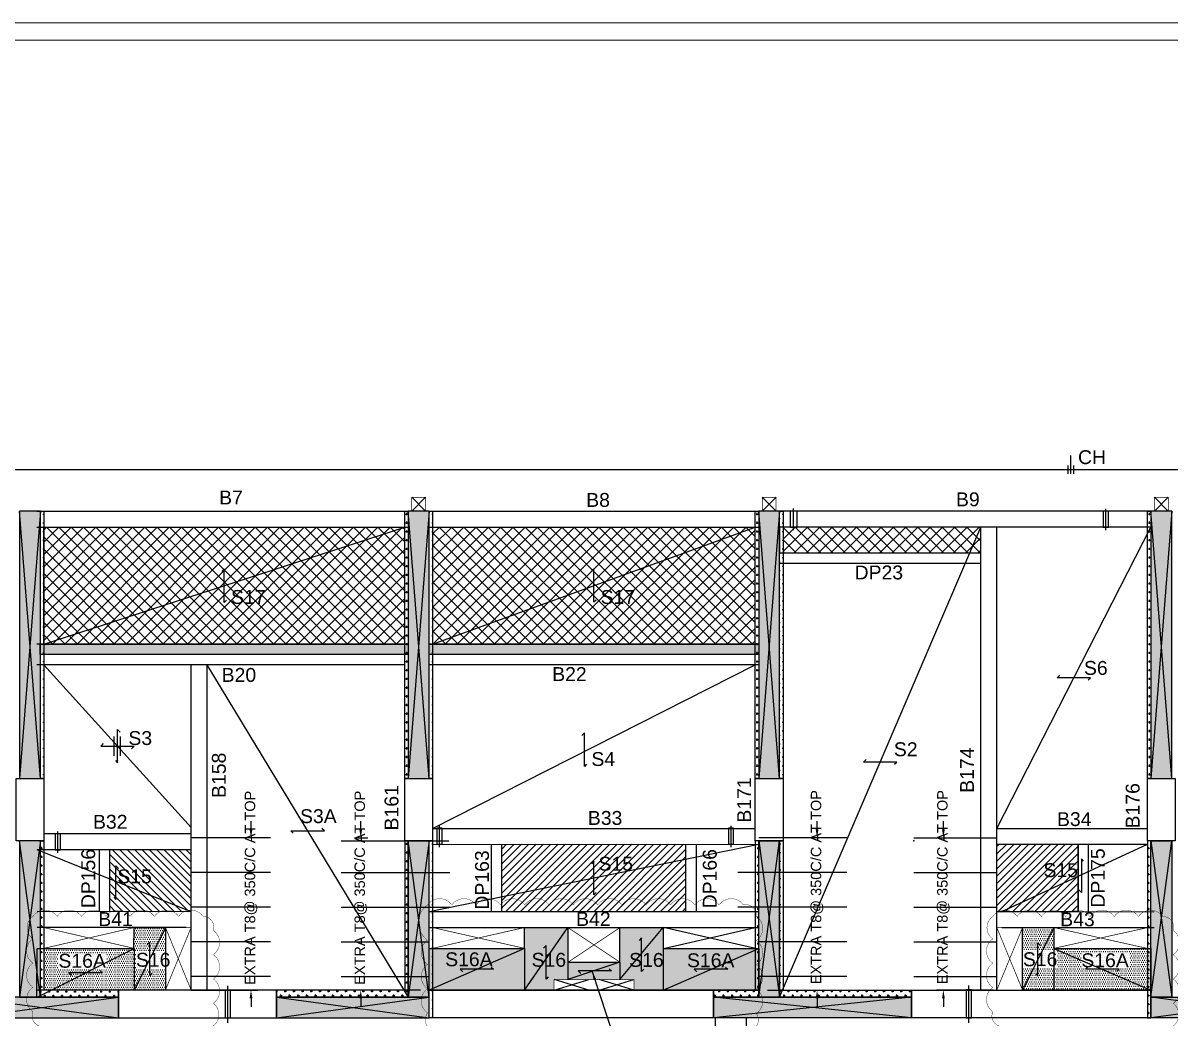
# Model space of a CAD drawing. Header units: metres. Extents: x 1798258 to 2151262, y -74142 to -14742.
# Drawn here: x 1835573 to 1852099, y -29080 to -14742 of the extents above; entities that cross this region are included whole.
import ezdxf
from ezdxf.enums import TextEntityAlignment as Align
from ezdxf.lldxf.tags import DXFTag

# ---------------------------------------------------------------- set-up
doc = ezdxf.new("R2010")
doc.units = ezdxf.units.M
doc.header["$MEASUREMENT"] = 0
doc.linetypes.add('ACAD_ISO02W100', pattern=[15, 12, -3])
for name, color, linetype in [('JW_  BAR', 221, 'Continuous'), ('JW_  BEAM', 4, 'Continuous'), ('JW_  BEAM NO', 21, 'Continuous'), ('JW_  COL', 221, 'Continuous'), ('JW_  COLFILL', 25, 'Continuous'), ('JW_  SLAB MARK', 3, 'Continuous'), ('JW_COLRED', 1, 'Continuous'), ('JW_CUTOUT', 31, 'ACAD_ISO02W100')]:
    doc.layers.add(name, color=color, linetype=linetype)
doc.layers.add('JW_  TEMPLATE', color=7, linetype='Continuous', lineweight=0)
doc.styles.add('ROMANS', font='arial.ttf')
doc.styles.add('SC-BBS1', font='SansSerif')
tags = doc.linetypes.add('HIDDEN', pattern=[0.375, 0.25, -0.125]).pattern_tags.tags
tags[6:7] = [DXFTag(74, 4), DXFTag(75, 0), DXFTag(340, '0'), DXFTag(46, 1.0), DXFTag(50, 0.0), DXFTag(44, 0.0), DXFTag(45, 0.0)]
tags[4:5] = [DXFTag(74, 4), DXFTag(75, 0), DXFTag(340, '0'), DXFTag(46, 1.0), DXFTag(50, 0.0), DXFTag(44, 0.0), DXFTag(45, 0.0)]
doc.dimstyles.new('100mm', dxfattribs={"dimscale": 100, "dimtxt": 1.5, "dimasz": 1.2, "dimexe": 1, "dimexo": 1, "dimgap": 0.09, "dimtad": 0, "dimdec": 0, "dimzin": 0, "dimdsep": 46, "dimtxsty": 'ROMANS', "dimcen": 0.09, "dimclrd": 8, "dimclre": 8, "dimclrt": 2, "dimadec": 0, "dimazin": 0, "dimtfac": 1, "dimtdec": 0, "dimtofl": 0, "dimtmove": 0, "dimatfit": 3, "dimfxl": 1, "dimtolj": 1, "dimtzin": 0, "dimarcsym": 0})
pattern_1 = [(0, (-1187600.855, 53118.68), (62.5, 62.5), [31.25, -93.75]), (90, (-1187585.23, 53103.054), (-62.5, 62.5), [31.25, -93.75])]
pattern_2 = [(0, (-1187600.855, 53118.75), (62.5, 62.5), [31.25, -93.75]), (90, (-1187585.23, 53103.12), (-62.5, 62.5), [31.25, -93.75])]
pattern_3 = [(0, (-1159350.855, 53118.75), (62.5, 62.5), [31.25, -93.75]), (90, (-1159335.23, 53103.12), (-62.5, 62.5), [31.25, -93.75])]
pattern_4 = [(0, (-1154300.855, 53118.75), (62.5, 62.5), [31.25, -93.75]), (90, (-1154285.23, 53103.12), (-62.5, 62.5), [31.25, -93.75])]

# ---------------------------------------------------------------- blocks, each defined once
blk = doc.blocks.new('A$C388C335B')
at = {"layer": 'JW_  SLAB MARK'}
for p, q in [((-311, 0), (-262, 48)), ((311, 0), (-311, 0)), ((268, -39), (311, 0))]:
    blk.add_line(p, q, dxfattribs=at)
blk = doc.blocks.new('sd3')
at = {"layer": 'JW_  SLAB MARK', "xscale": 0.0393700787390117, "yscale": 0.0393700787390117, "zscale": 0.0393700787390117}
blk.add_blockref('A$C388C335B', (0, 0), dxfattribs=at)
blk = doc.blocks.new('*U48')
at = {"layer": 'JW_  SLAB MARK'}
for p, q in [((0, -0.15), (0, 0.5)), ((-0.1, 0.15), (-0.1, -0.15)), ((0.1, 0.15), (0.1, -0.15))]:
    blk.add_line(p, q, dxfattribs=at)
blk = doc.blocks.new('00 JW_ COLUMN')
at = {"layer": 'JW_  COL'}
for p, q in [((0, 1), (1, 0)), ((0, 0), (1, 1))]:
    blk.add_line(p, q, dxfattribs=at)
at = {"layer": 'JW_  COL', "color": 221}
blk.add_lwpolyline([(0, 0), (1, 0), (1, 1), (0, 1)], close=True, dxfattribs=at)
at = {"layer": 'JW_  COLFILL'}
blk.add_trace([(1, 1), (0, 1), (1, 0), (0, 0)], dxfattribs=at)
blk = doc.blocks.new('zw$3C9F')
at = {"layer": 'JW_COLRED'}
h = blk.add_hatch(dxfattribs=at)
h.set_pattern_fill('CROSS', color=256, scale=250)
h.set_pattern_definition([(0, (-1164950.855, 53118.75), (62.5, 62.5), [31.25, -93.75]), (90, (-1164935.23, 53103.12), (-62.5, 62.5), [31.25, -93.75])])
edge = h.paths.add_edge_path()
edge.add_line((33200, 19005), (33250, 19005))
edge.add_line((33250, 19005), (33250, 15155))
edge.add_line((33250, 15155), (33200, 15155))
edge.add_line((33200, 15157), (33200, 19005))
h = blk.add_hatch(dxfattribs=at)
h.set_pattern_fill('CROSS', color=256, scale=250)
h.set_pattern_definition(pattern_3)
h.paths.add_polyline_path([(38500, 15157), (38450, 15157), (38450, 19005), (38500, 19005)])
h = blk.add_hatch(dxfattribs=at)
h.set_pattern_fill('CROSS', color=256, scale=250)
h.set_pattern_definition(pattern_3)
edge = h.paths.add_edge_path()
edge.add_line((38800, 19005), (38850, 19005))
edge.add_line((38850, 19005), (38850, 15155))
edge.add_line((38850, 15155), (38800, 15155))
edge.add_line((38800, 15157), (38800, 19005))
h = blk.add_hatch(dxfattribs=at)
h.set_pattern_fill('CROSS', color=256, scale=250)
h.set_pattern_definition(pattern_4)
h.paths.add_polyline_path([(43550, 15157), (43500, 15157), (43500, 19005), (43550, 19005)])
h = blk.add_hatch(dxfattribs=at)
h.set_pattern_fill('CROSS', color=256, scale=250)
h.set_pattern_definition(pattern_4)
edge = h.paths.add_edge_path()
edge.add_line((43850, 19005), (43900, 19005))
edge.add_line((43900, 19005), (43900, 15155))
edge.add_line((43900, 15155), (43850, 15155))
edge.add_line((43850, 15157), (43850, 19005))
h = blk.add_hatch(dxfattribs=at)
h.set_pattern_fill('CROSS', color=256, scale=250)
h.set_pattern_definition([(0, (-1148650.855, 53118.75), (62.5, 62.5), [31.25, -93.75]), (90, (-1148635.23, 53103.12), (-62.5, 62.5), [31.25, -93.75])])
h.paths.add_polyline_path([(49200, 15157), (49150, 15157), (49150, 19005), (49200, 19005)])
h = blk.add_hatch(dxfattribs=at)
h.set_pattern_fill('CROSS', color=256, scale=250)
h.set_pattern_definition([(0, (-1187550.42, 53118.8), (62.5, 62.5), [31.25, -93.75]), (90, (-1187534.8, 53103.174), (-62.5, 62.5), [31.25, -93.75])])
edge = h.paths.add_edge_path(flags=17)
edge.add_line((33200, 12005), (33200, 14255))
edge = h.paths.add_edge_path(flags=17)
edge.add_line((33200, 14255), (33200, 12005))
h.paths.add_polyline_path([(33200, 14257), (33250, 14257), (33250, 12107), (33200, 12107)])
h = blk.add_hatch(dxfattribs=at)
h.set_pattern_fill('CROSS', color=256, scale=250)
h.set_pattern_definition(pattern_1)
edge = h.paths.add_edge_path()
edge.add_line((38450, 14255), (38450, 12105))
edge.add_line((38450, 12105), (38502, 12105))
edge.add_line((38500, 12105), (38500, 14255))
edge.add_line((38500, 14255), (38450, 14255))
h = blk.add_hatch(dxfattribs=at)
h.set_pattern_fill('CROSS', color=256, scale=250)
h.set_pattern_definition(pattern_1)
h.paths.add_polyline_path([(38800, 14255), (38850, 14255), (38850, 11705), (38800, 11705)])
h = blk.add_hatch(dxfattribs=at)
h.set_pattern_fill('CROSS', color=256, scale=250)
h.set_pattern_definition(pattern_2)
edge = h.paths.add_edge_path()
edge.add_line((43550, 12105), (43550, 14255))
edge.add_line((43550, 14255), (43500, 14255))
edge.add_line((43500, 14255), (43500, 12105))
edge.add_line((43500, 12105), (43549, 12105))
h = blk.add_hatch(dxfattribs=at)
h.set_pattern_fill('CROSS', color=256, scale=250)
h.set_pattern_definition(pattern_2)
h.paths.add_polyline_path([(43850, 14255), (43900, 14255), (43900, 12105), (43850, 12105)])
h = blk.add_hatch(dxfattribs=at)
h.set_pattern_fill('CROSS', color=256, scale=250)
h.set_pattern_definition([(0, (-1187600.855, 53118.75), (62.5, 62.5), [31.25, -93.75]), (90, (-1187585.23, 53103.12), (-62.5, 62.5), [31.25, -93.75])])
edge = h.paths.add_edge_path()
edge.add_line((49200, 14257), (49150, 14257))
edge.add_line((49150, 14257), (49150, 11705))
edge.add_line((49155, 11705), (49200, 11705))
edge.add_line((49200, 11705), (49200, 14257))
h = blk.add_hatch(dxfattribs=at)
h.set_pattern_fill('CROSS', color=256, scale=250, angle=180)
h.set_pattern_definition([(0, (-1186753.945, 53116.09), (62.5, 62.5), [31.25, -93.75]), (90, (-1186738.32, 53100.47), (-62.5, 62.5), [31.25, -93.75])])
h.paths.add_polyline_path([(34325, 12007), (34325, 12107), (33200, 12107), (33200, 12007)])
h = blk.add_hatch(dxfattribs=at)
h.set_pattern_fill('CROSS', color=256, scale=250)
h.set_pattern_definition(pattern_1)
edge = h.paths.add_edge_path()
edge.add_line((38500, 12005), (38500, 12105))
edge.add_line((38500, 12105), (36600, 12105))
edge.add_line((36600, 12105), (36600, 12005))
edge.add_line((36600, 12005), (38487, 12005))
h = blk.add_hatch(dxfattribs=at)
h.set_pattern_fill('CROSS', color=256, scale=250)
h.set_pattern_definition(pattern_2)
h.paths.add_polyline_path([(42900, 12107), (43550, 12107), (43550, 12005), (42900, 12005)])
h = blk.add_hatch(dxfattribs=at)
h.set_pattern_fill('CROSS', color=256, scale=250)
h.set_pattern_definition(pattern_2)
h.paths.add_polyline_path([(43850, 12105), (45750, 12105), (45750, 12005), (43850, 12005)])
for points, elevation in [([(33200, 19007), (33250, 19007), (33250, 15157), (33200, 15157)], 60086), ([(38500, 15157), (38450, 15157), (38450, 19007), (38500, 19007)], 60086), ([(38800, 19007), (38850, 19007), (38850, 15157), (38800, 15157)], 60086), ([(43550, 15157), (43500, 15157), (43500, 19007), (43550, 19007)], 60086), ([(43850, 19007), (43900, 19007), (43900, 15157), (43850, 15157)], 60086), ([(49200, 15157), (49150, 15157), (49150, 19007), (49200, 19007)], 60086), ([(33200, 14257), (33250, 14257), (33250, 12107), (33200, 12107)], 185828), ([(38500, 14257), (38450, 14257), (38450, 12107), (38500, 12107)], 60086), ([(38800, 14257), (38850, 14257), (38850, 11707), (38800, 11707)], 60086), ([(43550, 14257), (43500, 14257), (43500, 12107), (43550, 12107)], 60086), ([(43850, 14257), (43900, 14257), (43900, 12107), (43850, 12107)], 60086), ([(49200, 14257), (49150, 14257), (49150, 11707), (49200, 11707)], 60086), ([(34325, 12107), (33200, 12107), (33200, 12007), (34325, 12007)], 60086), ([(38500, 12107), (36600, 12107), (36600, 12007), (38500, 12007)], 19874), ([(42900, 12107), (43550, 12107), (43550, 12007), (42900, 12007)], 60086), ([(43850, 12107), (45750, 12107), (45750, 12007), (43850, 12007)], -73633)]:
    blk.add_lwpolyline(points, close=True, dxfattribs=dict(at, elevation=elevation))
at = {"xscale": 2200, "yscale": 300, "zscale": 6186.143665168785}
blk.add_blockref('00 JW_ COLUMN', (32125, 11707, 60086), dxfattribs=at)
at = {"layer": 'JW_COLRED', "zscale": 300.717891342123, "rotation": 180}
for p, xscale, yscale in [((33200, 19007, 60086), 300, 3850), ((38800, 19007, 60086), 300, 3850), ((43850, 19007, 60086), 300, 3850), ((49500, 19007, 60086), 300, 3850), ((33200, 14257, 185828), 300, 2250), ((38800, 14257, 60086), 300, 2250), ((43550, 14257, 60086), -300, 2250), ((49200, 14257, 60086), -300, 2250)]:
    blk.add_blockref('00 JW_ COLUMN', p, dxfattribs=dict(at, xscale=xscale, yscale=yscale))
at = {"layer": 'JW_COLRED', "yscale": 300, "zscale": 2199.967606666149}
for p, xscale in [((36600, 11707, 60086), 2200), ((45750, 11707, 60086), -2850), ((51400, 11707, 60086), -2200)]:
    blk.add_blockref('00 JW_ COLUMN', p, dxfattribs=dict(at, xscale=xscale))
blk = doc.blocks.new('*D54')
at = {"color": 8, "lineweight": -2, "transparency": 16777216}
for p, q in [((1840440, -26362), (1840440, -26242)), ((1840348, -26482), (1840540, -26482)), ((1841301, -28677), (1840340, -28677)), ((1840440, -28797), (1840440, -28917))]:
    blk.add_line(p, q, dxfattribs=at)
at = {"color": 8, "linetype": 'Continuous', "transparency": 16777216}
for points in [[(1840420, -26362), (1840460, -26362), (1840440, -26482)], [(1840420, -28797), (1840460, -28797), (1840440, -28677)]]:
    blk.add_solid(points, dxfattribs=at)
at = {"layer": 'Defpoints', "color": 0, "linetype": 'Continuous', "transparency": 16777216}
for p in [(1840248, -26482), (1840440, -28677), (1841401, -28677, 0)]:
    blk.add_point(p, dxfattribs=at)
at = {"color": 2, "linetype": 'Continuous', "transparency": 16777216, "insert": (1840440, -27203), "char_height": 150, "attachment_point": 5, "rotation": 90, "style": 'ROMANS'}
blk.add_mtext('\\A1;EXTRA T8@ 350C/C AT TOP', dxfattribs=at)
blk = doc.blocks.new('*D55')
at = {"color": 8, "lineweight": -2, "transparency": 16777216}
for p, q in [((1838859, -26362), (1838859, -26242)), ((1838950, -26482), (1838759, -26482)), ((1837998, -28677), (1838959, -28677)), ((1838859, -28797), (1838859, -28917))]:
    blk.add_line(p, q, dxfattribs=at)
at = {"color": 8, "linetype": 'Continuous', "transparency": 16777216}
for points in [[(1838839, -26362), (1838879, -26362), (1838859, -26482)], [(1838839, -28797), (1838879, -28797), (1838859, -28677)]]:
    blk.add_solid(points, dxfattribs=at)
at = {"layer": 'Defpoints', "color": 0, "linetype": 'Continuous', "transparency": 16777216}
for p in [(1839050, -26482), (1837898, -28677, 0), (1838859, -28677)]:
    blk.add_point(p, dxfattribs=at)
at = {"color": 2, "linetype": 'Continuous', "transparency": 16777216, "insert": (1838859, -27203), "char_height": 150, "attachment_point": 5, "rotation": 90, "style": 'ROMANS'}
blk.add_mtext('\\A1;EXTRA T8@ 350C/C AT TOP', dxfattribs=at)
blk = doc.blocks.new('*D56')
at = {"color": 8, "lineweight": -2, "transparency": 16777216}
for p, q in [((1848834, -26362), (1848834, -26242)), ((1848739, -26482), (1848934, -26482)), ((1849550, -28677), (1848734, -28677)), ((1848834, -28797), (1848834, -28917))]:
    blk.add_line(p, q, dxfattribs=at)
at = {"color": 8, "linetype": 'Continuous', "transparency": 16777216}
for points in [[(1848814, -26362), (1848854, -26362), (1848834, -26482)], [(1848814, -28797), (1848854, -28797), (1848834, -28677)]]:
    blk.add_solid(points, dxfattribs=at)
at = {"layer": 'Defpoints', "color": 0, "linetype": 'Continuous', "transparency": 16777216}
for p in [(1848639, -26482, 0), (1848834, -28677), (1849650, -28677, 0)]:
    blk.add_point(p, dxfattribs=at)
at = {"color": 2, "linetype": 'Continuous', "transparency": 16777216, "insert": (1848834, -27194), "char_height": 150, "attachment_point": 5, "rotation": 90, "style": 'ROMANS'}
blk.add_mtext('\\A1;EXTRA T8@ 350C/C AT TOP', dxfattribs=at)
blk = doc.blocks.new('*D57')
at = {"color": 8, "lineweight": -2, "transparency": 16777216}
for p, q in [((1847014, -26362), (1847014, -26242)), ((1847109, -26482), (1846914, -26482)), ((1846298, -28677), (1847114, -28677)), ((1847014, -28797), (1847014, -28917))]:
    blk.add_line(p, q, dxfattribs=at)
at = {"color": 8, "linetype": 'Continuous', "transparency": 16777216}
for points in [[(1846994, -26362), (1847034, -26362), (1847014, -26482)], [(1846994, -28797), (1847034, -28797), (1847014, -28677)]]:
    blk.add_solid(points, dxfattribs=at)
at = {"layer": 'Defpoints', "color": 0, "linetype": 'Continuous', "transparency": 16777216}
for p in [(1847209, -26482, 0), (1846198, -28677, 0), (1847014, -28677)]:
    blk.add_point(p, dxfattribs=at)
at = {"color": 2, "linetype": 'Continuous', "transparency": 16777216, "insert": (1847014, -27194), "char_height": 150, "attachment_point": 5, "rotation": 90, "style": 'ROMANS'}
blk.add_mtext('\\A1;EXTRA T8@ 350C/C AT TOP', dxfattribs=at)
blk = doc.blocks.new('HG')
at = {"layer": 'JW_CUTOUT', "linetype": 'Continuous', "ltscale": 50}
for p, q in [((1841374, 478423, 116860), (1841174, 478223, 116860)), ((1841174, 478423, 116860), (1841374, 478223, 116860)), ((1846424, 478423, 116860), (1846224, 478223, 116860)), ((1846224, 478423, 116860), (1846424, 478223, 116860)), ((1852074, 478423, 116860), (1851874, 478223, 116860)), ((1851874, 478423, 116860), (1852074, 478223, 116860)), ((1843225, 471323, 116860), (1843725, 471473, 116860)), ((1843725, 471323, 116860), (1843225, 471473, 116860)), ((1844375, 471323, 116860), (1843875, 471473, 116860)), ((1843875, 471323, 116860), (1844375, 471473, 116860))]:
    blk.add_line(p, q, dxfattribs=at)
at = {"layer": 'JW_CUTOUT', "linetype": 'Continuous', "ltscale": 50, "const_width": 10, "elevation": 116860}
for points in [[(1841374, 478223), (1841374, 478423), (1841174, 478423), (1841174, 478223)], [(1846424, 478223), (1846424, 478423), (1846224, 478423), (1846224, 478223)], [(1852074, 478223), (1852074, 478423), (1851874, 478423), (1851874, 478223)], [(1837627, 472224), (1837996, 472225), (1837995, 471326), (1837626, 471324)], [(1841474, 472224), (1842800, 472224), (1842800, 471924), (1841474, 471924)], [(1843425, 472224), (1844175, 472224), (1844175, 471724), (1843425, 471724)], [(1844375, 471473), (1843225, 471473), (1843225, 471323), (1844375, 471323)]]:
    blk.add_lwpolyline(points, close=True, dxfattribs=at)
at = {"layer": 'JW_CUTOUT', "linetype": 'Continuous', "ltscale": 50, "const_width": 10}
for points, elevation in [([(1835874, 471924), (1835874, 472224), (1837175, 472224), (1837175, 471924), (1835874, 471924)], 116860), ([(1835874, 471924), (1837175, 472224)], 116860), ([(1837175, 471924), (1835874, 472224)], 116860), ([(1837626, 471324), (1837996, 472225)], 116860), ([(1837627, 472224), (1837995, 471326)], 116860), ([(1842800, 471924), (1841474, 472224)], 116860), ([(1841474, 471924), (1842800, 472224)], 116860), ([(1844175, 471724), (1843425, 472224)], 116860), ([(1844175, 472224), (1843425, 471724)], 116860), ([(1844800, 471924), (1844800, 472224), (1846125, 472223), (1846125, 471924), (1844800, 471924)], 116860), ([(1849603, 472223), (1849974, 472223), (1849974, 471323), (1849604, 471323), (1849603, 472223)], 65683), ([(1849974, 472223), (1849603, 471323)], 65683), ([(1849974, 471323), (1849604, 472223)], 65683), ([(1851774, 471923), (1851774, 472223), (1850425, 472224), (1850425, 471924), (1851774, 471923)], 116860), ([(1851774, 471923), (1850425, 472224)], 116860), ([(1850425, 471924), (1851774, 472223)], 116860)]:
    blk.add_lwpolyline(points, dxfattribs=dict(at, elevation=elevation))
at = {"layer": 'JW_CUTOUT', "linetype": 'Continuous', "ltscale": 50, "elevation": 116860}
for points in [[(1846125, 471924), (1844800, 472224)], [(1844800, 471924), (1846123, 472223)]]:
    blk.add_lwpolyline(points, dxfattribs=at)
blk = doc.blocks.new('sd1')
at = {"layer": 'JW_  SLAB MARK'}
for p, q in [((1.53, 10.54), (0, 12.23)), ((0, 12.23), (0, -12.23)), ((-12.23, 0), (-10.32, 1.89)), ((12.23, 0), (-12.23, 0)), ((-2.19, 6.99), (-2.19, -6.99)), ((2.3, 6.99), (2.3, -6.99)), ((10.54, -1.89), (12.23, 0)), ((0, -12.23), (-1.89, -10.32))]:
    blk.add_line(p, q, dxfattribs=at)
blk = doc.blocks.new('HDRG')
at = {"layer": 'JW_CUTOUT', "linetype": 'Continuous', "ltscale": 50}
for p, q in [((1346625, -21776, 116860), (1346625, -22006, 116860)), ((1346725, -21776, 116860), (1346625, -21776, 116860)), ((1346675, -22049, 116860), (1346675, -21740, 116860)), ((1346725, -22006, 116860), (1346725, -21776, 116860)), ((1351137, -21777, 116860), (1351137, -22007, 116860)), ((1351212, -21777, 116860), (1351137, -21777, 116860)), ((1351175, -22049, 116860), (1351175, -21741, 116860)), ((1351212, -22007, 116860), (1351212, -21777, 116860)), ((1346625, -22006, 116860), (1346725, -22006, 116860)), ((1351137, -22007, 116860), (1351212, -22007, 116860)), ((1336037, -26426, 168038), (1336037, -26656, 168038)), ((1336112, -26426, 168038), (1336037, -26426, 168038)), ((1336074, -26699, 168038), (1336074, -26390, 168038)), ((1336112, -26656, 168038), (1336112, -26426, 168038)), ((1341538, -26346, 116860), (1341538, -26576, 116860)), ((1341613, -26346, 116860), (1341538, -26346, 116860)), ((1341576, -26619, 116860), (1341576, -26310, 116860)), ((1341613, -26576, 116860), (1341613, -26346, 116860)), ((1345737, -26345, 116860), (1345737, -26575, 116860)), ((1345812, -26345, 116860), (1345737, -26345, 116860)), ((1345775, -26617, 116860), (1345775, -26309, 116860)), ((1345812, -26575, 116860), (1345812, -26345, 116860)), ((1341538, -26576, 116860), (1341613, -26576, 116860)), ((1345737, -26575, 116860), (1345812, -26575, 116860)), ((1336037, -26656, 168038), (1336112, -26656, 168038)), ((1338487, -28676, 153697), (1338487, -29076, 153697)), ((1338562, -28676, 153697), (1338487, -28676, 153697)), ((1338524, -29150, 153697), (1338524, -28614, 153697)), ((1338562, -29076, 153697), (1338562, -28676, 153697)), ((1349162, -28675, 116860), (1349162, -29075, 116860)), ((1349237, -28675, 116860), (1349162, -28675, 116860)), ((1349200, -29149, 116860), (1349200, -28612, 116860)), ((1349237, -29075, 116860), (1349237, -28675, 116860)), ((1338487, -29076, 153697), (1338562, -29076, 153697)), ((1349162, -29075, 116860), (1349237, -29075, 116860))]:
    blk.add_line(p, q, dxfattribs=at)

msp = doc.modelspace()

# ---------------------------------------------------------------- hatches: boundary and pattern name
h = msp.add_hatch()
h.set_pattern_fill('DOTS', color=8, scale=500)
h.set_pattern_definition([(0, (1835850.37, -28727.096), (15.625, 31.25), [0, -31.25])])
edge = h.paths.add_edge_path()
edge.add_line((1835874, -28667), (1835874, -28076.2))
edge.add_line((1835874, -28076.2), (1837174, -28076.9))
edge.add_line((1837174, -28076.9), (1837175.3, -27776.9))
edge.add_line((1837175.3, -27776.9), (1837627.3, -27776.2))
edge.add_line((1837627.3, -27776.2), (1837626.2, -28675.9))
edge.add_line((1837626.2, -28675.9), (1835874, -28676.9))
h = msp.add_hatch()
h.set_pattern_fill('DOTS', color=8, scale=500)
h.set_pattern_definition([(0, (1841424.02, -28776.926), (15.625, 31.25), [0, -31.25])])
h.paths.add_polyline_path([(1841424.2, -28676.9), (1841425.5, -28076.9), (1842799, -28076.9), (1842799, -27776.9), (1843424, -27776.9), (1843424, -28276.9), (1844174, -28276.9), (1844174, -27776.9), (1844799, -27776.9), (1844799, -28076.9), (1846174, -28076.9), (1846174, -28676.9), (1844375.3, -28676.9), (1844375.3, -28526.9), (1843225.3, -28526.9), (1843225.3, -28676.9)])
h = msp.add_hatch()
h.set_pattern_fill('DOTS', color=8, scale=500)
h.set_pattern_definition([(0, (1850124.014, -28776.98), (15.625, 31.25), [0, -31.25])])
h.paths.add_polyline_path([(1849973.9, -28677), (1851824.4, -28676.9), (1851824, -28076.9), (1850424, -28076.9), (1850424, -27776.9), (1849973.9, -27776.9)])
at = {"layer": 'JW_  BEAM'}
h = msp.add_hatch(dxfattribs=at)
h.set_pattern_fill('ANSI37', color=8, scale=1000, angle=270)
h.paths.add_polyline_path([(1835873.7, -23691.4), (1835874.4, -22009.1), (1841074.4, -22009.1), (1841073.7, -23691.4)])
h = msp.add_hatch(dxfattribs=at)
h.set_pattern_fill('ANSI37', color=8, scale=1000, angle=270)
h.paths.add_polyline_path([(1841473.7, -23689.2), (1841474.4, -22006.9), (1846124.4, -22006.9), (1846123.7, -23689.2)])
h = msp.add_hatch(dxfattribs=at)
h.set_pattern_fill('ANSI37', color=8, scale=1000, angle=270)
h.paths.add_polyline_path([(1849374.1, -22376.9), (1849374, -22006.9), (1846524, -22006.9), (1846524, -22376.9)])
h = msp.add_hatch(dxfattribs=at)
h.set_pattern_fill('ANSI31', color=8, scale=600)
h.set_pattern_definition([(45, (1268462.1, -309717.91), (-53.033009, 53.033009), [])])
h.paths.add_polyline_path([(1842473.1, -26577.1), (1845125.6, -26577.1), (1845125.6, -27544.7), (1842473.2, -27544.7)])
h = msp.add_hatch(dxfattribs=at)
h.set_pattern_fill('ANSI31', color=8, scale=600)
h.set_pattern_definition([(45, (1275661.495, -309717.76), (-53.033009, 53.033009), [])])
h.paths.add_polyline_path([(1849602.5, -26576.9), (1850774, -26580), (1850774, -27547.6), (1849602.6, -27544.5)])
h = msp.add_hatch(dxfattribs=at)
h.set_pattern_fill('ANSI31', color=8, scale=600, angle=180)
h.set_pattern_definition([(135, (2441732.89, -309720.18), (53.033009, 53.033009), [])])
h.paths.add_polyline_path([(1837995.8, -26656.9), (1836824.6, -26656.9), (1836824.6, -27548.7), (1837995.8, -27548.7)])

# ---------------------------------------------------------------- linework, layer by layer
at = {"color": 8, "elevation": 116860.2}
for points in [[(1835774, -28775.3), (1835776.6, -28076.9), (1837173, -28076.7), (1837174, -27776.9), (1837626.7, -27777.2), (1837626.7, -28677.2), (1835776.7, -28676.9)], [(1841424, -28758.9), (1841425.5, -28076.9), (1842799, -28076.9), (1842799, -27776.9), (1843424, -27776.9), (1843424, -28276.9), (1844174, -28276.9), (1844174, -27776.9), (1844799, -27776.9), (1844799, -28076.9), (1846174, -28076.9), (1846174, -28676.9), (1841424, -28676.9)], [(1841424, -28776.9), (1841425.5, -28076.6), (1842797.5, -28076.6), (1842799, -27776.9), (1843424, -27776.9), (1843424, -28276.9), (1844174, -28276.9), (1844174, -27776.9), (1844799, -27776.9), (1844799, -28076.9), (1846174, -28076.9), (1846174, -28676.9), (1841424.1, -28676.9)], [(1849973.9, -28677), (1849973.9, -27777.1), (1850424, -27776.9), (1850424, -28076.9), (1851824, -28076.9), (1851824.4, -28676.9), (1849973.9, -28677)]]:
    msp.add_lwpolyline(points, dxfattribs=at)
msp.add_point((1848406.6, -26527, 116860.2))
at = {"layer": 'JW_  BAR', "linetype": 'Continuous', "lineweight": -2}
for p, q in [((1839140.8, -26481.8, 116860.2), (1837994.3, -26481.8, 116860.2)), ((1840157.8, -26526.9, 116860.2), (1841707.7, -26526.9, 116860.2)), ((1847440.7, -26481.8, 116860.2), (1846173.9, -26481.8, 116860.2)), ((1848406.6, -26481.8, 116860.2), (1849602.5, -26481.8, 116860.2)), ((1839140.8, -26981.8, 116860.2), (1837994.3, -26981.8, 116860.2)), ((1840157.8, -26981.8, 116860.2), (1841724.1, -26981.8, 116860.2)), ((1847440.7, -26981.8, 116860.2), (1845874.3, -26981.8, 116860.2)), ((1848406.6, -26981.8, 116860.2), (1849602.5, -26981.8, 116860.2)), ((1839140.8, -27481.8, 116860.2), (1837994.3, -27481.8, 116860.2)), ((1840157.8, -27481.8, 116860.2), (1841724.1, -27481.8, 116860.2)), ((1847440.7, -27481.8, 116860.2), (1845874.3, -27481.8, 116860.2)), ((1848406.6, -27481.8, 116860.2), (1849602.5, -27481.8, 116860.2)), ((1839140.8, -27981.8, 116860.2), (1837994.3, -27981.8, 116860.2)), ((1840157.8, -27981.8, 116860.2), (1841424.6, -27981.8, 116860.2)), ((1847440.7, -27981.8, 116860.2), (1846173.9, -27981.8, 116860.2)), ((1848406.6, -27981.8, 116860.2), (1849602.5, -27981.8, 116860.2)), ((1839140.8, -28481.8, 116860.2), (1837994.3, -28481.8, 116860.2)), ((1840157.8, -28481.8, 116860.2), (1841424.6, -28481.8, 116860.2)), ((1847440.7, -28481.8, 116860.2), (1846173.9, -28481.8, 116860.2)), ((1848406.6, -28481.8, 116860.2), (1849602.5, -28481.8, 116860.2))]:
    msp.add_line(p, q, dxfattribs=at)
at = {"layer": 'JW_  BEAM'}
for p, q in [((1835774, -21776.9, 116860.2), (1841122.2, -21776.9, 116860.2)), ((1841424, -21776.9, 116860.2), (1846172.6, -21776.9, 116860.2)), ((1851824, -21776.9, 116860.2), (1846475.8, -21776.9, 116860.2)), ((1835774, -22006.9, 116860.2), (1841122.2, -22006.9, 116860.2)), ((1841424, -22006.9, 116860.2), (1846172.6, -22006.9, 116860.2)), ((1851824, -22006.9, 116860.2), (1846475.8, -22006.9, 116860.2)), ((1849374, -28676.9, 65683.3), (1849374, -22006.9, 116860.2)), ((1849604, -28676.9, 65683.3), (1849604, -22006.9, 116860.2)), ((1837995.8, -28677, 116860.2), (1837995.8, -23991.4, 152823.5)), ((1838225.8, -28677, 116860.2), (1838225.8, -23991.4, 152823.5)), ((1837995.8, -26426.9, 168038.4), (1835874, -26426.9, 116860.2)), ((1841474, -26347.2, 116860.2), (1846124, -26347.2, 116860.2)), ((1849604, -26346.8, 116860.2), (1851774, -26346.8, 116860.2)), ((1841474, -26577.2, 116860.2), (1846173.6, -26577, 116860.2)), ((1849604, -26576.8, 116860.2), (1851774, -26576.8, 116860.2)), ((1837995.8, -26656.9, 168038.4), (1835776.6, -26656.8, 168038.4)), ((1837995.5, -27548.7, 168046.5), (1835776.2, -27546.9, 168038.4)), ((1841425.1, -27544.7, 168038.4), (1846173.6, -27544.7, 168038.4)), ((1849674, -27548.7, 127810.2), (1851871.7, -27546.9, 76625.3)), ((1837925.8, -27776.9, 168038.4), (1835776.6, -27776.9, 168038.4)), ((1841425.1, -27774.7, 168038.4), (1846173.6, -27774.7, 168038.4)), ((1849673.7, -27776.9, 127802.2), (1851871.4, -27776.9, 76625.3)), ((1845549.5, -31076.9, 46746.4), (1845549.5, -29076.9, 74147.9)), ((1845999.5, -31076.9, 46746.4), (1845999.5, -29076.9, 74147.9))]:
    msp.add_line(p, q, dxfattribs=at)
at = {"layer": 'JW_  BEAM', "linetype": 'HIDDEN', "ltscale": 500}
for p, q in [((1846474.6, -22376.9, 116860.2), (1849373.5, -22376.9, 116860.2)), ((1846474.6, -22526.9, 116860.2), (1849373.5, -22526.9, 116860.2)), ((1842323.2, -27544.7, 168038.4), (1842323.2, -26577.2, 168038.4)), ((1842473.2, -27544.7, 168038.4), (1842473.2, -26577.2, 168038.4)), ((1845125.6, -27544.7, 168038.4), (1845125.6, -26577, 168038.4)), ((1845275.6, -27544.7, 168038.4), (1845275.6, -26577, 168038.4)), ((1850774, -27548.1, 116860.2), (1850774, -26579.4, 116860.2)), ((1850926.6, -27547.3, 142444.6), (1850926.6, -26579.4, 142444.6)), ((1836674.6, -27547, 168038.4), (1836674.6, -26656.9, 168038.4)), ((1836824.6, -27547, 168038.4), (1836824.6, -26656.9, 168038.4))]:
    msp.add_line(p, q, dxfattribs=at)
at = {"layer": 'JW_  BEAM', "ltscale": 500}
for p, q in [((1841074, -23691.4, 116860.2), (1835774, -23691.4, 116860.2)), ((1846174, -23691.4, 116860.2), (1841424, -23691.4, 116860.2)), ((1841074, -23991.4, 116860.2), (1835774, -23991.4, 116860.2)), ((1846174, -23991.4, 116860.2), (1841424, -23991.4, 116860.2))]:
    msp.add_line(p, q, dxfattribs=at)
at = {"layer": 'JW_  BEAM', "elevation": 116860.2}
msp.add_lwpolyline([(1802624, -27576.9), (1802024, -27576.9), (1802024, -21176.9), (1861574, -21176.9), (1861574, -28776.9)], dxfattribs=at)
at = {"layer": 'JW_  BEAM', "color": 8}
for points, elevation in [([(1835873.4, -23691.4), (1835874.7, -22009.1), (1841124.8, -22009.1), (1841123.5, -23691.4)], 168046.5), ([(1849374.1, -22376.9), (1849374, -22006.9), (1846475.1, -22006.9), (1846475.1, -22376.9)], 116868.2), ([(1849604, -26576.8), (1850774, -26576.9), (1850774, -27547.5), (1849604.5, -27548.2)], 116860.2)]:
    msp.add_lwpolyline(points, close=True, dxfattribs=dict(at, elevation=elevation))
at = {"layer": 'JW_  BEAM'}
for points, elevation in [([(1835874, -26526.9), (1835474, -26527), (1835474, -25627), (1835874, -25626.9)], 116860.2), ([(1841474, -26526.9), (1841074, -26527), (1841074, -25627), (1841474, -25626.9)], 116860.2), ([(1846524, -26526.9), (1846124, -26527), (1846124, -25627), (1846524, -25626.9)], 116860.2), ([(1852174, -26526.9), (1851774, -26527), (1851774, -25627), (1852174, -25626.9)], 116860.2), ([(1839224, -28677), (1836949, -28677), (1836949, -29076.9), (1839224, -29076.8)], 116860.2), ([(1841424.1, -28676.9), (1845524.1, -28676.9), (1845524, -29076.9), (1841424, -29076.9)], 116860.2), ([(1848374, -28676.9), (1851824, -28676.9), (1851824, -29076.9), (1848374, -29076.9)], 65683.3)]:
    msp.add_lwpolyline(points, close=True, dxfattribs=dict(at, elevation=elevation))
at = {"layer": 'JW_  SLAB MARK'}
for p, q in [((1835874, -23691.4, 168046.5), (1841074, -22009.1, 168046.5)), ((1846472.5, -28776.9, 168038.4), (1849372.5, -22009.1, 168046.5)), ((1849604, -26346.8, 116860.2), (1851824, -22006.9, 116860.2)), ((1837995.8, -26334.2, 134841.8), (1835874, -23991.4, 116860.2)), ((1841125.8, -28776.9, 168038.4), (1838225.9, -23991.4, 116860.2)), ((1841474, -26347.2, 116860.2), (1846124, -23991.4, 116860.2)), ((1841426.3, -27547.2, 168038.4), (1846173.6, -26577, 116860.2)), ((1849674, -27546.4, 116860.2), (1851774, -26576.8, 116860.2)), ((1837995.5, -27548.7, 168046.5), (1835776.5, -26656.8, 168038.4)), ((1837626.7, -27777.2, 116860.2), (1837174, -28676.9, 116867.8)), ((1842799, -28676.9, 116860.2), (1843424, -27776.9, 116860.2)), ((1842799, -28676.9, 116860.2), (1843424, -27776.9, 116860.2)), ((1844174, -28526.9, 116860.2), (1844799, -27776.9, 116860.2)), ((1850424, -27776.9, 116860.2), (1849973.9, -28677, 116860.2)), ((1835776.7, -28776.8, 168046.5), (1837174, -28076.9, 116860.2)), ((1837174, -28076.9, 116859.7), (1837174, -28676.9, 116867.8)), ((1842799, -28076.9, 116860.2), (1841424.2, -28676.9, 116860.2)), ((1842799, -28076.9, 116860.2), (1842799, -28676.9, 116860.2)), ((1842799, -28076.9, 116860.2), (1842799, -28676.9, 116860.2)), ((1844799, -28076.9, 116860.2), (1844799, -28676.9, 116860.2)), ((1844799, -28676.9, 116860.2), (1846174, -28076.9, 116860.2)), ((1844799, -28076.9, 116860.2), (1844799, -28676.9, 116860.2)), ((1850424, -28076.9, 116860.2), (1850424, -28676.8, 65683.3)), ((1850424, -28076.9, 116860.2), (1851824.4, -28676, 116860.2)), ((1843424, -28276.9, 116860.2), (1843424, -28526.9, 116860.2)), ((1844174, -28276.9, 116860.2), (1843424, -28526.9, 116860.2)), ((1844174, -28276.9, 116860.2), (1844174, -28526.9, 116860.2))]:
    msp.add_line(p, q, dxfattribs=at)
at = {"layer": 'JW_  TEMPLATE'}
for points in [[(1798257.9, -14742.3), (1798257.9, -74142.3), (1882357.9, -74142.3), (1882357.9, -14742.3)], [(1798507.9, -14992.3), (1798507.9, -73892.3), (1882107.9, -73892.3), (1882107.9, -14992.3)]]:
    msp.add_lwpolyline(points, close=True, dxfattribs=at)

# ---------------------------------------------------------------- block references
for name, p in [('HG', (0, -500000)), ('zw$3C9F', (1802624, -40784.3, 56774.6))]:
    msp.add_blockref(name, p)
at = {"layer": 'JW_  SLAB MARK'}
for name, p, xscale, yscale, zscale, rotation in [('*U48', (1850667.5, -21176.9, 116860.2), -400.0000000000003, 400, 400.0000000000002, 359.9999999999926), ('sd3', (1838474, -22850.3, 168046.5), -19.68503937008789, 19.68503937008789, 19.68503937008789, 89.99999999999993), ('sd3', (1836913.3, -27128.6, 168042.7), 19.68503937008789, 19.68503937008789, 19.68503937008789, 270.0000000000001), ('sd3', (1843800, -27062.1, 142449.3), -19.68503937008789, 19.68503937008789, 19.68503937008789, 89.99999999999993), ('sd3', (1850823.4, -27027.9, 116860.2), 19.68503937008789, 19.68503937008789, 19.68503937008789, 90), ('sd3', (1844486.5, -28166.4, 116860.2), -19.68503937008789, 19.68503937008789, 19.68503937008789, 89.99999999999993), ('sd3', (1837400.4, -28227, 116864), -19.68503937008789, 19.68503937008789, 19.68503937008789, 89.99999999999993), ('sd3', (1843111.5, -28276.9, 116860.2), -19.68503937008789, 19.68503937008789, 19.68503937008789, 89.99999999999993), ('sd3', (1843111.5, -28276.9, 116860.2), -19.68503937008789, 19.68503937008789, 19.68503937008789, 89.99999999999993), ('sd3', (1850194, -28236.9, 116860.2), 19.68503937008789, 19.68503937008789, 19.68503937008789, 270), ('sd3', (1836475.3, -28426.9, 142453.3), -19.68503937008789, 19.68503937008789, 19.68503937008789, 180), ('sd3', (1842111.6, -28376.9, 116860.2), -19.68503937008789, 19.68503937008789, 19.68503937008789, 180), ('sd3', (1843813.3, -28401.9, 116860.2), -19.68503937008789, 19.68503937008789, 19.68503937008789, 180), ('sd3', (1845486.5, -28376.9, 116860.2), -19.68503937008789, 19.68503937008789, 19.68503937008789, 180)]:
    msp.add_blockref(name, p, dxfattribs=dict(at, xscale=xscale, yscale=yscale, zscale=zscale, rotation=rotation))
at = {"layer": 'JW_  SLAB MARK', "yscale": 19.68503937008789, "zscale": 19.68503937008789}
for p, xscale in [((1850714, -24176.9, 116860.2), 19.68503937008789), ((1847922.5, -25393, 168042.5), 19.68503937008789), ((1839675.8, -26384.1, 168042.5), -19.68503937008789), ((1851124.2, -28376.5, 116860.2), 19.68503937008789)]:
    msp.add_blockref('sd3', p, dxfattribs=dict(at, xscale=xscale))
at = {"layer": 'JW_  SLAB MARK', "color": 0, "xscale": 19.68503937008789, "yscale": 19.68503937008789, "zscale": 19.68503937008789, "rotation": 180}
msp.add_blockref('sd1', (1836934.9, -25162.8, 125851), dxfattribs=at)

# ---------------------------------------------------------------- texts
at = {"layer": 'JW_  BEAM NO', "style": 'SC-BBS1'}
for s, p in [('CH', (1850975.1, -21158.8, -116860.2)), ('B7', (1838570.1, -21740, 116860.2)), ('B8', (1843859, -21774.9, 116860.2)), ('B9', (1849185.9, -21766.2, 116860.2)), ('DP23', (1847904, -22819.8, 116860.2)), ('S17', (1838819.7, -23173.1, 168046.5)), ('S6', (1851029.9, -24195.2)), ('B20', (1838684.6, -24296.1, 116860.2)), ('B22', (1843446.4, -24284.3, 116860.2)), ('S3', (1837263.5, -25205.9, -42195.5)), ('S2', (1848291.1, -25367)), ('S4', (1843933.7, -25507.6, -193631.6)), ('S3A', (1839829.2, -26331.1, 0)), ('B33', (1843960.3, -26356.8, 116860.2)), ('B34', (1850719.3, -26373.8, 116860.2)), ('B32', (1836830.8, -26412.3, 116860.2)), ('S15', (1844114.5, -27017.1)), ('S15', (1837181.4, -27198.7, 51178.3)), ('S15', (1850524.5, -27109.6)), ('B41', (1836907.3, -27814, 116860.2)), ('B42', (1843790.7, -27812.6, 116860.2)), ('B43', (1850765.8, -27817.1, 116860.2)), ('S16', (1837449.5, -28400.6, 25593)), ('S16', (1850227.4, -28392.5))]:
    msp.add_text(s, height=200, dxfattribs=at).set_placement(p, align=Align.BOTTOM_CENTER)
for s, p in [('B158', (1838555.9, -25582.2, 116860.2)), ('B174', (1849333.9, -25508.4, 116860.2)), ('B161', (1841042.6, -26050.6, 116860.2)), ('B171', (1846122.9, -25938, 116860.2)), ('B176', (1851720.5, -26021.3, 116860.2)), ('DP156', (1836673.8, -27069.8, 116860.2)), ('DP163', (1842346.4, -27090.3, 168038.4)), ('DP166', (1845628, -27072.5, 116860.2)), ('DP175', (1851218.8, -27061.5, 116860.2))]:
    msp.add_text(s, height=200, rotation=90, dxfattribs=at).set_placement(p, align=Align.BOTTOM_CENTER)

# ---------------------------------------------------------------- dimensions: what is measured, and where the dimension line sits
at = {"linetype": 'Continuous'}
for base, p1, p2, picture, middle in [((1838858.5, -28676.9, 116860.2), (1839050.3, -26481.8, 116860.2), (1837897.9, -28676.9, 116860.2), '*D55', (1838858.5, -27203.2, 116860.2)), ((1840440.1, -28676.9, 116860.2), (1840248.4, -26481.8, 116860.2), (1841400.8, -28676.9, 116860.2), '*D54', (1840440.1, -27203.2, 116860.2)), ((1847013.6, -28676.9, 116860.2), (1847208.7, -26481.8, 116860.2), (1846197.7, -28676.9, 116860.2), '*D57', (1847013.6, -27193.7, 116860.2)), ((1848833.7, -28676.9, 116860.2), (1848638.5, -26481.8, 116860.2), (1849649.6, -28676.9, 116860.2), '*D56', (1848833.7, -27193.7, 116860.2))]:
    dim = msp.add_linear_dim(base=base, p1=p1, p2=p2, angle=90, text='EXTRA T8@ 350C/C AT TOP', dimstyle='100mm', override={"dimfxl": 0.18, "dimarcsym": 2}, dxfattribs=at)
    dim.commit()
    dim.dimension.update_dxf_attribs({"geometry": picture, "text_midpoint": middle, "dimtype": 160})

# ---------------------------------------------------------------- next in the draw order: block references
msp.add_blockref('HDRG', (500000, 0))

# ---------------------------------------------------------------- next in the draw order: hatches: boundary and pattern name
at = {"layer": 'JW_  BAR'}
h = msp.add_hatch(dxfattribs=at)
h.set_pattern_fill('HONEY', color=3, scale=350)
h.set_pattern_definition([(0, (25847.81, 0), (65.625, 37.8886114), [43.75, -87.5]), (120, (25847.81, 0), (-65.625, 37.8886114), [43.75, -87.5]), (60, (25847.81, 0), (1e-14, 75.7772228), [-87.5, 43.75])])
h.paths.add_polyline_path([(1835823.7, -23691), (1841123.7, -23691), (1841123.7, -23841.1), (1835823.7, -23841.1)])
h = msp.add_hatch(dxfattribs=at)
h.set_pattern_fill('HONEY', color=3, scale=350)
h.set_pattern_definition([(0, (31447.81, 0), (65.625, 37.8886114), [43.75, -87.5]), (120, (31447.81, 0), (-65.625, 37.8886114), [43.75, -87.5]), (60, (31447.81, 0), (1e-14, 75.7772228), [-87.5, 43.75])])
h.paths.add_polyline_path([(1841423.7, -23691), (1846173.7, -23691), (1846173.7, -23841.1), (1841423.7, -23841.1)])

# ---------------------------------------------------------------- next in the draw order: linework, layer by layer
at = {"color": 6, "const_width": 5, "elevation": 7975.6}
msp.add_lwpolyline([(1841492.8, -29266.7, -0.5205671), (1841402.5, -29007, -0.5205671), (1841402.5, -28657, -0.5205671), (1841402.5, -28307, -0.5205671), (1841402.5, -27957, -0.5205671), (1841402.5, -27451.2, -0.5205671), (1841752.5, -27451.2, -0.5205671), (1842102.5, -27451.2, -0.5205671), (1842452.5, -27451.2, -0.5205671), (1842802.5, -27451.2, -0.5205671), (1843152.5, -27451.2, -0.5205671), (1843502.5, -27451.2, -0.5205671), (1843852.5, -27451.2, -0.5205671), (1844202.5, -27451.2, -0.5205671), (1844552.5, -27451.2, -0.5205671), (1844902.5, -27451.2, -0.5205671), (1845252.5, -27451.2, -0.5205671), (1845602.5, -27451.2, -0.5205671), (1845952.5, -27451.2, -0.5205671), (1846139.9, -27613.8, -0.5205671), (1846139.9, -27963.8, -0.5205671), (1846139.9, -28313.8, -0.5205671), (1846139.9, -28663.8, -0.5205671), (1846139.9, -29013.8, -0.5205671), (1846042.8, -29266.7, -0.5205671)], format="xyb", dxfattribs=at)
at = {"color": 6, "const_width": 5}
msp.add_lwpolyline([(1835716.4, -27615.7, -0.5205671), (1836066.4, -27615.7, -0.5205671), (1836416.4, -27615.7, -0.5205671), (1836766.4, -27615.7, -0.5205671), (1837116.4, -27615.7, -0.5205671), (1837466.4, -27615.7, -0.5205671), (1837816.4, -27615.7, -0.5205671), (1838166.4, -27615.7, -0.5205671), (1838315.4, -27816.7, -0.5205671), (1838315.4, -28166.7, -0.5205671), (1838315.4, -28516.7, -0.5205671), (1838315.4, -28866.7, -0.5205671), (1838301.4, -29202.7, -0.5205671), (1837951.4, -29202.7, -0.5205671), (1837601.4, -29202.7, -0.5205671), (1837251.4, -29202.7, -0.5205671), (1836901.4, -29202.7, -0.5205671), (1836551.4, -29202.7, -0.5205671), (1836201.4, -29202.7, -0.5205671), (1835851.4, -29202.7, -0.5205671), (1835716.4, -28987.7, -0.5205671), (1835716.4, -28637.7, -0.5205671), (1835716.4, -28287.7, -0.5205671), (1835716.4, -27937.7, -0.5205671)], format="xyb", close=True, dxfattribs=at)
at = {"color": 6, "const_width": 5, "elevation": 0}
msp.add_lwpolyline([(1849545.6, -27617.5, -0.5205671), (1849895.6, -27617.5, -0.5205671), (1850245.6, -27617.5, -0.5205671), (1850595.6, -27617.5, -0.5205671), (1850945.6, -27617.5, -0.5205671), (1851295.6, -27617.5, -0.5205671), (1851645.6, -27617.5, -0.5205671), (1851995.6, -27617.5, -0.5205671), (1852144.6, -27818.5, -0.5205671), (1852144.6, -28168.5, -0.5205671), (1852144.6, -28518.5, -0.5205671), (1852144.6, -28868.5, -0.5205671), (1852130.6, -29204.5, -0.5205671), (1851780.6, -29204.5, -0.5205671), (1851430.6, -29204.5, -0.5205671), (1851080.6, -29204.5, -0.5205671), (1850730.6, -29204.5, -0.5205671), (1850380.6, -29204.5, -0.5205671), (1850030.6, -29204.5, -0.5205671), (1849680.6, -29204.5, -0.5205671), (1849545.6, -28989.5, -0.5205671), (1849545.6, -28639.5, -0.5205671), (1849545.6, -28289.5, -0.5205671), (1849545.6, -27939.5, -0.5205671)], format="xyb", close=True, dxfattribs=at)
at = {"layer": 'JW_  BAR', "color": 3, "elevation": 116860.2}
for points in [[(1835823.7, -23691), (1841123.7, -23691), (1841123.7, -23841.1), (1835823.7, -23841.1)], [(1841423.7, -23691), (1846173.7, -23691), (1846173.7, -23841.1), (1841423.7, -23841.1)]]:
    msp.add_lwpolyline(points, close=True, dxfattribs=at)
at = {"layer": 'JW_  SLAB MARK'}
msp.add_line((1841474, -23691.4, 116860.2), (1846124, -22006.9, 116860.2), dxfattribs=at)

# ---------------------------------------------------------------- next in the draw order: block references
at = {"layer": 'JW_  SLAB MARK', "xscale": -19.68503937008789, "yscale": 19.68503937008789, "zscale": 19.68503937008789, "rotation": 89.99999999999993}
for p in [(1843799, -22849.2, 116860.2), (1843661.4, -25212.5, 116860.2)]:
    msp.add_blockref('sd3', p, dxfattribs=at)

# ---------------------------------------------------------------- next in the draw order: texts
at = {"layer": 'JW_  BEAM NO', "style": 'SC-BBS1'}
for s, p in [('S17', (1844144.7, -23173.1, 116860.2)), ('S16A', (1836426, -28415.1)), ('S16A', (1841997.9, -28393.3, -25593.2)), ('S16', (1843149.5, -28400.6, 25593)), ('S16', (1844554.4, -28402.5, 142453.1)), ('S16A', (1845481.2, -28407.8, -142453.3)), ('S16A', (1851163.2, -28407.3, -142453.3))]:
    msp.add_text(s, height=200, dxfattribs=at).set_placement(p, align=Align.BOTTOM_CENTER)

# ---------------------------------------------------------------- next in the draw order: leaders
msp.add_leader([(1843774.7, -28410, 116860.2), (1844091.5, -29377, 116860.2), (1844779.5, -29377, 116860.2)], dimstyle='100mm', override={"dimtxt": 3, "dimgap": 0.09, "dimtad": 0})

doc.saveas('drawing.dxf')
